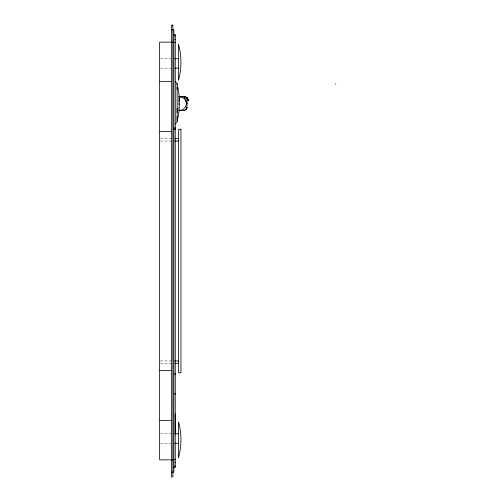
<?xml version="1.0" encoding="UTF-8"?>
<svg xmlns="http://www.w3.org/2000/svg" width="502" height="502" viewBox="0 0 502 502"><rect width="100%" height="100%" fill="white"/><g stroke="black" fill="none" stroke-linecap="round" stroke-linejoin="round"><path stroke-width="0.38" stroke-dasharray="2.51 1.88" d="M160.395 58.709L170.994 58.709M160.395 68.172L170.994 68.172M160.395 138.703L170.994 138.703M160.395 141.068L170.994 141.068M160.395 360.932L170.994 360.932M160.395 363.297L170.994 363.297M160.395 433.828L170.994 433.828M160.395 443.291L170.994 443.291"/><path stroke-width="0.75" d="M178.969 101.592L179.139 96.315L181.429 96.66M178.919 109.913L179.114 110.396L184.065 110.396L184.065 110.013M184.065 110.396A2.905 2.886 0 0 0 186.97 107.566L186.97 107.19A2.905 2.886 0 0 1 185.163 109.8M187.051 103.255L187.051 103.613L184.359 96.823L186.073 97.407L187.058 98.938L186.97 107.566M177.15 89.551L177.15 86.871M177.15 112.624L177.15 108.2M177.15 84.455L177.15 84.003L177.15 84.832M177.15 121.195L177.15 116.376M179.101 96.842L179.139 96.315M178.963 104.717L179.12 103.443M177.871 118.265L179.114 110.239L181.153 110.195A6.846 6.808 0 0 0 181.429 97.037L179.139 96.698M187.328 97.683L187.415 98.022M188.488 100.664L188.093 99.798M175.254 124L177.15 121.873L177.15 83.457L175.254 81.437M171.471 29.831L173.836 29.831L173.836 472.169L171.471 472.169M173.836 34.569L175.254 34.569L175.254 467.431L173.836 467.431M174.784 35.517L175.254 35.517M174.784 35.987L175.254 35.987M174.784 39.771L175.254 39.771M172.889 42.143L159.636 42.143L159.636 459.857L172.889 459.857M171.471 42.294L173.836 42.294M173.836 42.45L175.254 42.482M174.784 58.709L178.568 58.709M174.784 68.172L178.568 68.172M159.636 81.424L171.471 81.424M335.286 84.003L335.738 84.003M186.945 98.223A2.78 2.767 0 0 0 184.359 96.472L180.099 96.459L180.099 96.842L184.359 96.836M174.784 127.815L175.254 127.815M174.784 128.286L175.254 128.286M173.836 129.234L175.254 129.234M159.636 131.599L171.471 131.599M174.784 138.703L178.568 138.703M174.784 141.068L178.568 141.068M174.784 360.932L178.568 360.932M174.784 363.297L178.568 363.297M159.636 370.401L171.471 370.401M174.784 373.714L175.254 373.714M174.784 374.185L175.254 374.185M174.784 393.75L175.254 393.75M174.784 393.944L175.254 393.944M175.254 413.949L175.349 433.872M175.349 414.181L175.254 433.916M159.636 420.576L171.471 420.576M174.784 433.828L178.568 433.828M174.784 443.291L178.568 443.291M173.836 459.55L175.254 459.518M171.471 459.706L173.836 459.706M174.784 462.229L175.254 462.229M174.784 466.013L175.254 466.013M174.784 466.483L175.254 466.483M188.438 100.576L188.3 100.036M187.453 97.915L188.313 100.061M186.041 101.021L185.433 99.503M188.099 99.816L187.503 98.279M187.397 97.984L187.516 98.31M177.871 87.066L179.252 96.384L179.139 107.974M178.988 107.597L179.007 108.934M184.359 96.459L184.391 96.842M179.114 109.474L179.114 110.038M187.152 97.752L188.313 100.733L187.152 97.752M172.889 25.1L171.471 25.1L171.471 476.9L172.889 476.9L172.889 25.1M180.94 129.234L178.568 129.234L178.568 372.766L180.94 372.766L180.94 129.234M178.568 80.006L178.568 44.509A67.745 67.745 0 0 1 178.568 80.006M178.568 457.491L178.568 421.994A67.745 67.745 0 0 1 178.568 457.491"/></g></svg>
